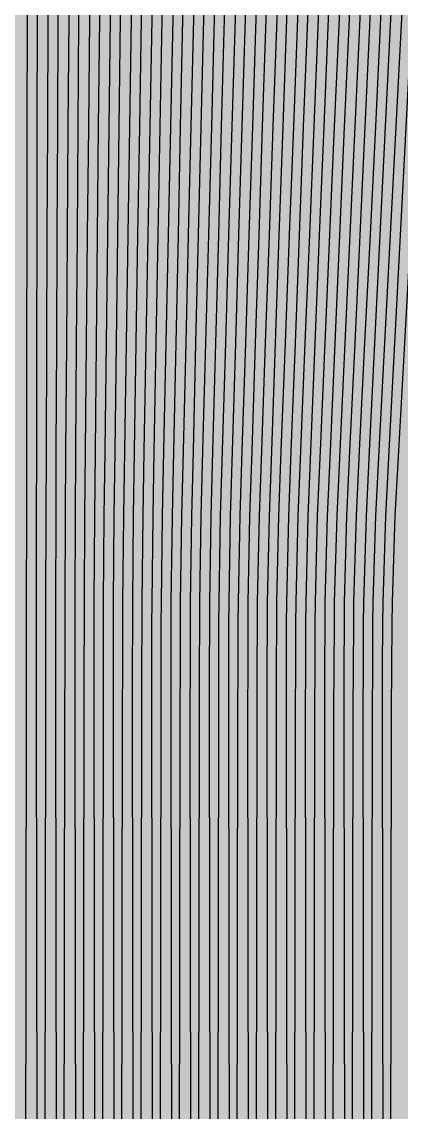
# Model space of a CAD drawing. Header units: metres. Extents: x -7231 to 10969, y -37556 to 1873.
# Drawn here: x 1869 to 1948, y -18804.6 to -18577.6 of the extents above; entities that cross this region are included whole.
import ezdxf

# ---------------------------------------------------------------- set-up
doc = ezdxf.new("R2010")
doc.units = ezdxf.units.M
for name, color, linetype in [('Metal1', 4, 'CONTINUOUS'), ('Metal2', 3, 'CONTINUOUS'), ('Polyimide', 7, 'CONTINUOUS')]:
    doc.layers.add(name, color=color, linetype=linetype)

msp = doc.modelspace()

# ---------------------------------------------------------------- hatches: boundary and pattern name
at = {"layer": 'Polyimide'}
msp.add_hatch(color=7, dxfattribs=at).paths.add_polyline_path([(4065.69, -468), (4066.67, -501.99), (4068.51, -535.99), (4071.41, -569.99), (4075.54, -603.99), (4081.04, -637.99), (4088.01, -671.99), (4096.52, -705.98), (4106.62, -739.98), (4118.33, -773.98), (4131.63, -807.98), (4146.49, -841.98), (4162.87, -875.98), (4180.68, -909.97), (4199.83, -943.97), (4220.22, -977.97), (4241.73, -1011.97), (4264.21, -1045.97), (4287.52, -1079.96), (4311.51, -1113.96), (4336.01, -1147.96), (4360.86, -1181.96), (4385.88, -1215.96), (4410.89, -1249.96), (4435.74, -1283.95), (4460.24, -1317.95), (4484.23, -1351.95), (4507.54, -1385.95), (4530.02, -1419.95), (4551.53, -1453.94), (4571.92, -1487.94), (4591.07, -1521.94), (4608.88, -1555.94), (4625.26, -1589.94), (4640.12, -1623.94), (4653.42, -1657.93), (4665.13, -1691.93), (4675.23, -1725.93), (4683.74, -1759.93), (4690.71, -1793.93), (4696.21, -1827.93), (4700.34, -1861.92), (4703.24, -1895.92), (4705.08, -1929.92), (4706.06, -1963.92), (4706.44, -1997.92), (4706.5, -2031.91), (4706.5, -4793.02), (4709.95, -4838.39), (4720.22, -4882.71), (4737.08, -4924.98), (4760.13, -4964.2), (4788.85, -4999.49), (4822.58, -5030.03), (4860.53, -5055.12), (4901.85, -5074.18), (4901.85, -5074.18), (4970.68, -5105.23), (5034.7, -5145.26), (5092.76, -5193.54), (5143.8, -5249.19), (5186.89, -5311.2), (5221.24, -5378.44), (5246.23, -5449.69), (5261.41, -5523.66), (5266.5, -5599), (5261.41, -5674.34), (5246.23, -5748.31), (5221.24, -5819.56), (5186.89, -5886.8), (5143.8, -5948.81), (5092.76, -6004.46), (5034.7, -6052.74), (4970.68, -6092.77), (4901.85, -6123.82), (4860.53, -6142.88), (4822.58, -6167.97), (4788.85, -6198.51), (4760.13, -6233.8), (4737.08, -6273.02), (4720.22, -6315.29), (4709.95, -6359.61), (4706.5, -6404.98), (4706.5, -9221.52), (4709.95, -9266.88), (4720.22, -9311.21), (4737.08, -9353.47), (4760.13, -9392.7), (4788.85, -9427.98), (4822.58, -9458.52), (4860.53, -9483.61), (4901.85, -9502.67), (4970.68, -9533.72), (5034.7, -9573.75), (5092.76, -9622.03), (5143.8, -9677.68), (5186.89, -9739.69), (5221.24, -9806.94), (5246.23, -9878.19), (5261.41, -9952.16), (5266.5, -10027.49), (5261.41, -10102.83), (5246.23, -10176.8), (5221.24, -10248.05), (5186.89, -10315.3), (5143.8, -10377.31), (5092.76, -10432.96), (5034.7, -10481.24), (4970.68, -10521.27), (4901.85, -10552.32), (4860.53, -10571.38), (4822.58, -10596.46), (4788.85, -10627), (4760.13, -10662.29), (4737.08, -10701.52), (4720.22, -10743.78), (4709.95, -10788.1), (4706.5, -10833.47), (4706.5, -13650.01), (4709.95, -13695.38), (4720.22, -13739.7), (4737.08, -13781.96), (4760.13, -13821.19), (4788.85, -13856.48), (4822.58, -13887.02), (4860.53, -13912.11), (4901.85, -13931.17), (4970.68, -13962.22), (5034.7, -14002.25), (5092.76, -14050.53), (5143.8, -14106.18), (5186.89, -14168.19), (5221.24, -14235.43), (5246.23, -14306.68), (5261.41, -14380.65), (5266.5, -14455.99), (5261.41, -14531.33), (5246.23, -14605.29), (5221.24, -14676.55), (5186.89, -14743.79), (5143.8, -14805.8), (5092.76, -14861.45), (5034.7, -14909.73), (4970.68, -14949.76), (4901.85, -14980.81), (4860.53, -14999.87), (4822.58, -15024.96), (4788.85, -15055.5), (4760.13, -15090.79), (4737.08, -15130.01), (4720.22, -15172.27), (4709.95, -15216.6), (4706.5, -15261.97), (4706.5, -15455.99), (4720.95, -15750.04), (4764.14, -16041.26), (4835.68, -16326.84), (4934.86, -16604.04), (5060.74, -16870.18), (5212.09, -17122.7), (5387.47, -17359.17), (5585.18, -17577.31), (5803.32, -17775.02), (6039.79, -17950.4), (6292.31, -18101.75), (6558.45, -18227.63), (6835.65, -18326.81), (7121.23, -18398.34), (7412.45, -18441.54), (7706.5, -18455.99), (9969.01, -18455.99), (10047.42, -18459.84), (10125.08, -18471.36), (10201.23, -18490.44), (10275.15, -18516.89), (10346.12, -18550.45), (10413.46, -18590.81), (10476.52, -18637.58), (10534.69, -18690.3), (10587.41, -18748.47), (10634.18, -18811.53), (10674.54, -18878.87), (10708.11, -18949.84), (10734.56, -19023.76), (10753.63, -19099.92), (10765.15, -19177.58), (10769.01, -19255.99), (10769.01, -20895.8), (10730.24, -20951.41), (10694.6, -21009.08), (10662.21, -21068.63), (10633.17, -21129.89), (10607.55, -21192.66), (10585.45, -21256.74), (10566.93, -21321.96), (10552.05, -21388.09), (10540.84, -21454.95), (10533.35, -21522.33), (10529.6, -21590.02), (10529.6, -21657.81), (10533.35, -21725.5), (10540.84, -21792.87), (10552.05, -21859.73), (10566.93, -21925.87), (10585.45, -21991.08), (10607.55, -22055.17), (10633.17, -22117.94), (10662.21, -22179.19), (10694.6, -22238.74), (10730.24, -22296.41), (10769.01, -22352.03), (10769.01, -32454.24), (10728.74, -32510.49), (10691.72, -32568.92), (10658.05, -32629.35), (10627.85, -32691.58), (10601.2, -32755.42), (10578.21, -32820.67), (10558.93, -32887.1), (10543.44, -32954.52), (10531.77, -33022.71), (10523.97, -33091.44), (10520.07, -33160.51), (10520.07, -33229.69), (10523.97, -33298.75), (10531.77, -33367.49), (10543.44, -33435.67), (10558.93, -33503.09), (10578.21, -33569.53), (10601.2, -33634.77), (10627.85, -33698.61), (10658.05, -33760.85), (10691.72, -33821.28), (10728.74, -33879.71), (10769.01, -33935.96), (10769.01, -36556), (10765.15, -36634.41), (10753.63, -36712.07), (10734.56, -36788.23), (10708.11, -36862.15), (10674.54, -36933.12), (10634.18, -37000.46), (10587.41, -37063.51), (10534.69, -37121.69), (10476.52, -37174.41), (10413.46, -37221.18), (10346.12, -37261.54), (10275.15, -37295.1), (10201.23, -37321.55), (10125.08, -37340.63), (10047.42, -37352.15), (9969.01, -37356), (-6231.01, -37356), (-6309.42, -37352.15), (-6387.08, -37340.63), (-6463.23, -37321.55), (-6537.15, -37295.1), (-6608.12, -37261.54), (-6675.46, -37221.18), (-6738.52, -37174.41), (-6796.69, -37121.69), (-6849.41, -37063.51), (-6896.18, -37000.46), (-6936.54, -36933.12), (-6970.11, -36862.15), (-6996.56, -36788.23), (-7015.63, -36712.07), (-7027.15, -36634.41), (-7031.01, -36556), (-7031.01, -33936), (-6990.74, -33879.75), (-6953.7, -33821.31), (-6920.03, -33760.88), (-6889.82, -33698.64), (-6863.18, -33634.8), (-6840.18, -33569.55), (-6820.9, -33503.11), (-6805.4, -33435.69), (-6793.74, -33367.49), (-6785.94, -33298.75), (-6782.03, -33229.68), (-6782.03, -33160.5), (-6785.94, -33091.43), (-6793.74, -33022.69), (-6805.4, -32954.5), (-6820.9, -32887.07), (-6840.18, -32820.63), (-6863.18, -32755.39), (-6889.82, -32691.54), (-6920.03, -32629.3), (-6953.7, -32568.87), (-6990.74, -32510.43), (-7031.01, -32454.18), (-7031.01, -22364.83), (-6990.74, -22308.58), (-6953.7, -22250.14), (-6920.03, -22189.71), (-6889.82, -22127.47), (-6863.18, -22063.62), (-6840.18, -21998.38), (-6820.9, -21931.94), (-6805.4, -21864.51), (-6793.74, -21796.32), (-6785.94, -21727.58), (-6782.03, -21658.51), (-6782.03, -21589.33), (-6785.94, -21520.26), (-6793.74, -21451.52), (-6805.4, -21383.32), (-6820.9, -21315.9), (-6840.18, -21249.46), (-6863.18, -21184.21), (-6889.82, -21120.37), (-6920.03, -21058.13), (-6953.7, -20997.7), (-6990.74, -20939.26), (-7031.01, -20883.01), (-7031.01, -19255.99), (-7027.15, -19177.58), (-7015.63, -19099.92), (-6996.56, -19023.76), (-6970.11, -18949.84), (-6936.54, -18878.87), (-6896.18, -18811.53), (-6849.41, -18748.47), (-6796.69, -18690.3), (-6738.52, -18637.58), (-6675.46, -18590.81), (-6608.12, -18550.45), (-6537.15, -18516.89), (-6463.23, -18490.44), (-6387.08, -18471.36), (-6309.42, -18459.84), (-6231.01, -18455.99), (-3968.5, -18455.99), (-3674.45, -18441.54), (-3383.23, -18398.34), (-3097.65, -18326.81), (-2820.45, -18227.63), (-2554.31, -18101.75), (-2301.79, -17950.4), (-2065.32, -17775.02), (-1847.18, -17577.31), (-1649.47, -17359.17), (-1474.09, -17122.7), (-1322.74, -16870.18), (-1196.86, -16604.04), (-1097.68, -16326.84), (-1026.14, -16041.26), (-982.95, -15750.04), (-968.5, -15455.99), (-968.5, -15261.97), (-971.95, -15216.6), (-982.22, -15172.27), (-999.08, -15130.01), (-1022.13, -15090.79), (-1050.85, -15055.5), (-1084.58, -15024.96), (-1122.53, -14999.87), (-1163.85, -14980.81), (-1232.68, -14949.76), (-1296.7, -14909.73), (-1354.76, -14861.45), (-1405.8, -14805.8), (-1448.89, -14743.79), (-1483.24, -14676.55), (-1508.23, -14605.29), (-1523.41, -14531.33), (-1528.5, -14455.99), (-1523.41, -14380.65), (-1508.23, -14306.68), (-1483.24, -14235.43), (-1448.89, -14168.19), (-1405.8, -14106.18), (-1354.76, -14050.53), (-1296.7, -14002.25), (-1232.68, -13962.22), (-1163.85, -13931.17), (-1122.53, -13912.11), (-1084.58, -13887.02), (-1050.85, -13856.48), (-1022.13, -13821.19), (-999.08, -13781.96), (-982.22, -13739.7), (-971.95, -13695.38), (-968.5, -13650.01), (-968.5, -12309.64), (-971.95, -12264.27), (-982.22, -12219.94), (-999.08, -12177.68), (-1022.13, -12138.46), (-1050.85, -12103.17), (-1084.58, -12072.63), (-1122.53, -12047.54), (-1163.85, -12028.48), (-1232.68, -11997.43), (-1296.7, -11957.4), (-1354.76, -11909.12), (-1405.8, -11853.47), (-1448.89, -11791.46), (-1483.24, -11724.22), (-1508.23, -11652.96), (-1523.41, -11579), (-1528.5, -11503.66), (-1523.41, -11428.32), (-1508.23, -11354.35), (-1483.24, -11283.1), (-1448.89, -11215.86), (-1405.8, -11153.85), (-1354.76, -11098.2), (-1296.7, -11049.92), (-1232.68, -11009.89), (-1163.85, -10978.84), (-1122.53, -10959.78), (-1084.58, -10934.69), (-1050.85, -10904.15), (-1022.13, -10868.86), (-999.08, -10829.63), (-982.22, -10787.37), (-971.95, -10743.05), (-968.5, -10697.68), (-968.5, -9357.31), (-971.95, -9311.94), (-982.22, -9267.62), (-999.08, -9225.35), (-1022.13, -9186.13), (-1050.85, -9150.84), (-1084.58, -9120.3), (-1122.53, -9095.21), (-1163.85, -9076.15), (-1163.85, -9076.15), (-1232.68, -9045.1), (-1296.7, -9005.07), (-1354.76, -8956.79), (-1405.8, -8901.14), (-1448.89, -8839.13), (-1483.24, -8771.89), (-1508.23, -8700.64), (-1523.41, -8626.67), (-1528.5, -8551.33), (-1523.41, -8475.99), (-1508.23, -8402.02), (-1483.24, -8330.77), (-1448.89, -8263.53), (-1405.8, -8201.52), (-1354.76, -8145.87), (-1296.7, -8097.59), (-1232.68, -8057.56), (-1163.85, -8026.51), (-1163.85, -8026.51), (-1122.53, -8007.45), (-1084.58, -7982.36), (-1050.85, -7951.82), (-1022.13, -7916.53), (-999.08, -7877.31), (-982.22, -7835.04), (-971.95, -7790.72), (-968.5, -7745.35), (-968.5, -6404.98), (-971.95, -6359.61), (-982.22, -6315.29), (-999.08, -6273.02), (-1022.13, -6233.8), (-1050.85, -6198.51), (-1084.58, -6167.97), (-1122.53, -6142.88), (-1163.85, -6123.82), (-1163.85, -6123.82), (-1232.68, -6092.77), (-1296.7, -6052.74), (-1354.76, -6004.46), (-1405.8, -5948.81), (-1448.89, -5886.8), (-1483.24, -5819.56), (-1508.23, -5748.31), (-1523.41, -5674.34), (-1528.5, -5599), (-1523.41, -5523.66), (-1508.23, -5449.69), (-1483.24, -5378.44), (-1448.89, -5311.2), (-1405.8, -5249.19), (-1354.76, -5193.54), (-1296.7, -5145.26), (-1232.68, -5105.23), (-1163.85, -5074.18), (-1163.85, -5074.18), (-1122.53, -5055.12), (-1084.58, -5030.03), (-1050.85, -4999.49), (-1022.13, -4964.2), (-999.08, -4924.98), (-982.22, -4882.71), (-971.95, -4838.39), (-968.5, -4793.02), (-968.5, -2031.91), (-968.44, -1997.92), (-968.06, -1963.92), (-967.05, -1929.92), (-965.18, -1895.92), (-962.22, -1861.92), (-958.01, -1827.93), (-952.41, -1793.93), (-945.31, -1759.93), (-936.64, -1725.93), (-926.35, -1691.93), (-914.43, -1657.93), (-900.88, -1623.94), (-885.74, -1589.94), (-869.05, -1555.94), (-850.91, -1521.94), (-831.4, -1487.94), (-810.63, -1453.94), (-788.72, -1419.95), (-765.82, -1385.95), (-742.07, -1351.95), (-717.63, -1317.95), (-692.67, -1283.95), (-667.36, -1249.96), (-641.88, -1215.96), (-616.39, -1181.96), (-591.08, -1147.96), (-566.12, -1113.96), (-541.68, -1079.96), (-517.93, -1045.97), (-495.03, -1011.97), (-473.12, -977.97), (-452.35, -943.97), (-432.84, -909.97), (-414.7, -875.98), (-398.01, -841.98), (-382.87, -807.98), (-369.32, -773.98), (-357.4, -739.98), (-347.11, -705.98), (-338.44, -671.99), (-331.34, -637.99), (-325.74, -603.99), (-321.53, -569.99), (-318.57, -535.99), (-316.7, -501.99), (-315.69, -468), (-315.31, -434), (-315.25, -400), (-315.25, 401), (-315.25, 451), (-315.25, 1644), (-270.25, 1644), (-270.03, 1637.13), (-269.35, 1630.29), (-268.23, 1623.52), (-266.67, 1616.82), (-264.68, 1610.25), (-262.26, 1603.82), (-259.42, 1597.56), (-256.18, 1591.5), (-252.55, 1585.67), (-248.55, 1580.08), (-244.19, 1574.77), (-239.5, 1569.75), (-234.48, 1565.06), (-229.17, 1560.7), (-223.58, 1556.7), (-217.75, 1553.07), (-211.69, 1549.83), (-205.43, 1546.99), (-199, 1544.57), (-192.43, 1542.58), (-185.73, 1541.02), (-178.96, 1539.9), (-172.12, 1539.22), (-165.25, 1539), (-158.38, 1539.22), (-151.54, 1539.9), (-144.77, 1541.02), (-138.07, 1542.58), (-131.5, 1544.57), (-125.07, 1546.99), (-118.81, 1549.83), (-112.75, 1553.07), (-106.92, 1556.7), (-101.33, 1560.7), (-96.02, 1565.06), (-91, 1569.75), (-86.31, 1574.77), (-81.95, 1580.08), (-77.95, 1585.67), (-74.32, 1591.5), (-71.08, 1597.56), (-68.24, 1603.82), (-65.82, 1610.25), (-63.83, 1616.82), (-62.27, 1623.52), (-61.15, 1630.29), (-60.47, 1637.13), (-60.25, 1644), (1853, 1644), (1853, 1573), (3815.25, 1573), (3815.46, 1579.54), (3816.11, 1586.05), (3817.17, 1592.51), (3818.66, 1598.88), (3820.56, 1605.14), (3822.86, 1611.27), (3825.56, 1617.23), (3828.65, 1623), (3832.1, 1628.56), (3835.91, 1633.88), (3840.07, 1638.93), (3844.54, 1643.71), (3849.32, 1648.18), (3854.37, 1652.34), (3859.69, 1656.15), (3865.25, 1659.6), (3871.02, 1662.69), (3876.98, 1665.39), (3883.11, 1667.69), (3889.37, 1669.59), (3895.74, 1671.08), (3902.2, 1672.14), (3908.71, 1672.79), (3915.25, 1673), (3921.79, 1672.79), (3928.3, 1672.14), (3934.76, 1671.08), (3941.13, 1669.59), (3947.39, 1667.69), (3953.52, 1665.39), (3959.48, 1662.69), (3965.25, 1659.6), (3970.81, 1656.15), (3976.13, 1652.34), (3981.18, 1648.18), (3985.96, 1643.71), (3990.43, 1638.93), (3994.59, 1633.88), (3998.4, 1628.56), (4001.85, 1623), (4004.94, 1617.23), (4007.64, 1611.27), (4009.94, 1605.14), (4011.84, 1598.88), (4013.33, 1592.51), (4014.39, 1586.05), (4015.04, 1579.54), (4015.25, 1573), (4065.25, 1573), (4065.25, 451), (4065.25, 401), (4065.25, -400), (4065.31, -434), (4065.69, -468)])

# ---------------------------------------------------------------- linework, layer by layer
at = {"layer": 'Metal1'}
for points in [[(1869.25, -19211.95), (1869.99, -18720.95), (1870, -18711.95), (1870, -18702.95), (1870, -18698.45), (1870.02, -18680.45), (1870.04, -18666.94), (1870.07, -18644.44), (1870.1, -18621.94), (1870.13, -18599.44), (1870.17, -18576.94), (1870.2, -18554.44), (1870.23, -18531.94), (1870.26, -18509.44), (1870.29, -18486.94), (1870.32, -18464.44), (1870.36, -18441.94), (1870.39, -18419.44), (1870.42, -18396.94), (1870.45, -18374.44), (1870.48, -18351.94), (1870.51, -18329.43)], [(1872.51, -18329.44), (1872.48, -18351.94), (1872.45, -18374.44), (1872.42, -18396.94), (1872.39, -18419.44), (1872.36, -18441.94), (1872.32, -18464.44), (1872.29, -18486.94), (1872.26, -18509.44), (1872.23, -18531.94), (1872.2, -18554.44), (1872.17, -18576.94), (1872.13, -18599.45), (1872.1, -18621.95), (1872.07, -18644.45), (1872.04, -18666.95), (1872.02, -18680.45), (1872, -18698.45), (1872, -18702.95), (1872, -18711.95), (1872.01, -18720.95), (1872.75, -19211.95)], [(1877.25, -19211.95), (1877.99, -18720.95), (1878.01, -18711.95), (1878.01, -18702.95), (1878.02, -18698.44), (1878.09, -18680.44), (1878.19, -18666.94), (1878.35, -18644.44), (1878.51, -18621.94), (1878.67, -18599.44), (1878.83, -18576.94), (1878.98, -18554.44), (1879.14, -18531.93), (1879.3, -18509.43), (1879.46, -18486.93), (1879.62, -18464.43), (1879.78, -18441.93), (1879.94, -18419.43), (1880.1, -18396.93), (1880.26, -18374.43), (1880.41, -18351.93), (1880.57, -18329.43)], [(1882.57, -18329.44), (1882.41, -18351.94), (1882.26, -18374.44), (1882.1, -18396.94), (1881.94, -18419.45), (1881.78, -18441.95), (1881.62, -18464.45), (1881.46, -18486.95), (1881.3, -18509.45), (1881.14, -18531.95), (1880.98, -18554.45), (1880.83, -18576.95), (1880.67, -18599.45), (1880.51, -18621.95), (1880.35, -18644.45), (1880.19, -18666.95), (1880.09, -18680.45), (1880.02, -18698.45), (1880.01, -18702.95), (1880.01, -18711.95), (1880.01, -18720.95), (1880.75, -19211.95)], [(1885.25, -19211.95), (1885.99, -18720.95), (1886.01, -18711.95), (1886.02, -18702.95), (1886.03, -18698.44), (1886.17, -18680.44), (1886.34, -18666.93), (1886.63, -18644.43), (1886.91, -18621.93), (1887.2, -18599.43), (1887.49, -18576.93), (1887.77, -18554.43), (1888.06, -18531.93), (1888.34, -18509.43), (1888.63, -18486.93), (1888.92, -18464.43), (1889.2, -18441.93), (1889.49, -18419.43), (1889.77, -18396.93), (1890.06, -18374.42), (1890.35, -18351.92), (1890.63, -18329.42)], [(1892.63, -18329.45), (1892.35, -18351.95), (1892.06, -18374.45), (1891.77, -18396.95), (1891.49, -18419.45), (1891.2, -18441.95), (1890.92, -18464.45), (1890.63, -18486.95), (1890.34, -18509.45), (1890.06, -18531.95), (1889.77, -18554.46), (1889.49, -18576.96), (1889.2, -18599.46), (1888.91, -18621.96), (1888.63, -18644.46), (1888.34, -18666.96), (1888.17, -18680.46), (1888.03, -18698.45), (1888.02, -18702.95), (1888.01, -18711.95), (1888.01, -18720.95), (1888.75, -19211.95)], [(1893.25, -19211.95), (1893.99, -18720.95), (1894.02, -18711.95), (1894.03, -18702.94), (1894.05, -18698.44), (1894.25, -18680.43), (1894.49, -18666.93), (1894.91, -18644.43), (1895.32, -18621.93), (1895.73, -18599.43), (1896.15, -18576.92), (1896.56, -18554.42), (1896.97, -18531.92), (1897.39, -18509.42), (1897.8, -18486.92), (1898.21, -18464.42), (1898.63, -18441.92), (1899.04, -18419.42), (1899.45, -18396.92), (1899.87, -18374.42), (1900.28, -18351.92), (1900.69, -18329.42)], [(1902.69, -18329.45), (1902.28, -18351.95), (1901.86, -18374.46), (1901.45, -18396.96), (1901.04, -18419.46), (1900.63, -18441.96), (1900.21, -18464.46), (1899.8, -18486.96), (1899.39, -18509.46), (1898.97, -18531.96), (1898.56, -18554.46), (1898.15, -18576.96), (1897.73, -18599.46), (1897.32, -18621.96), (1896.91, -18644.46), (1896.49, -18666.96), (1896.25, -18680.46), (1896.05, -18698.45), (1896.03, -18702.95), (1896.02, -18711.95), (1896.01, -18720.95), (1896.75, -19211.95)], [(1901.25, -19211.95), (1901.99, -18720.95), (1902.02, -18711.95), (1902.04, -18702.94), (1902.06, -18698.44), (1902.32, -18680.43), (1902.65, -18666.92), (1903.19, -18644.42), (1903.73, -18621.92), (1904.27, -18599.42), (1904.81, -18576.92), (1905.35, -18554.42), (1905.89, -18531.92), (1906.43, -18509.42), (1906.97, -18486.92), (1907.51, -18464.42), (1908.05, -18441.92), (1908.59, -18419.41), (1909.13, -18396.91), (1909.67, -18374.41), (1910.21, -18351.91), (1910.75, -18329.41)], [(1912.75, -18329.46), (1912.21, -18351.96), (1911.67, -18374.46), (1911.13, -18396.96), (1910.59, -18419.46), (1910.05, -18441.96), (1909.51, -18464.46), (1908.97, -18486.96), (1908.43, -18509.47), (1907.89, -18531.97), (1907.35, -18554.47), (1906.81, -18576.97), (1906.27, -18599.47), (1905.73, -18621.97), (1905.19, -18644.47), (1904.65, -18666.97), (1904.32, -18680.47), (1904.06, -18698.46), (1904.04, -18702.95), (1904.02, -18711.95), (1904.01, -18720.95), (1904.75, -19211.95)], [(1909.25, -19211.95), (1909.99, -18720.95), (1910.03, -18711.94), (1910.05, -18702.94), (1910.08, -18698.44), (1910.4, -18680.43), (1910.8, -18666.92), (1911.47, -18644.42), (1912.13, -18621.91), (1912.8, -18599.41), (1913.47, -18576.91), (1914.14, -18554.41), (1914.8, -18531.91), (1915.47, -18509.41), (1916.14, -18486.91), (1916.81, -18464.41), (1917.47, -18441.91), (1918.14, -18419.41), (1918.81, -18396.91), (1919.47, -18374.41), (1920.14, -18351.91), (1920.81, -18329.41)], [(1922.81, -18329.47), (1922.14, -18351.97), (1921.47, -18374.47), (1920.81, -18396.97), (1920.14, -18419.47), (1919.47, -18441.97), (1918.8, -18464.47), (1918.14, -18486.97), (1917.47, -18509.47), (1916.8, -18531.97), (1916.13, -18554.47), (1915.47, -18576.97), (1914.8, -18599.47), (1914.13, -18621.97), (1913.46, -18644.47), (1912.8, -18666.98), (1912.4, -18680.47), (1912.08, -18698.46), (1912.05, -18702.95), (1912.03, -18711.95), (1912.01, -18720.95), (1912.75, -19211.95)], [(1917.25, -19211.95), (1917.99, -18720.95), (1918.03, -18711.94), (1918.06, -18702.94), (1918.09, -18698.43), (1918.47, -18680.42), (1918.95, -18666.91), (1919.74, -18644.41), (1920.54, -18621.91), (1921.33, -18599.41), (1922.13, -18576.91), (1922.92, -18554.41), (1923.72, -18531.91), (1924.51, -18509.41), (1925.31, -18486.91), (1926.1, -18464.4), (1926.9, -18441.9), (1927.69, -18419.4), (1928.49, -18396.9), (1929.28, -18374.4), (1930.07, -18351.9), (1930.87, -18329.4)], [(1932.87, -18329.47), (1932.07, -18351.97), (1931.28, -18374.47), (1930.48, -18396.97), (1929.69, -18419.47), (1928.89, -18441.97), (1928.1, -18464.48), (1927.31, -18486.98), (1926.51, -18509.48), (1925.72, -18531.98), (1924.92, -18554.48), (1924.13, -18576.98), (1923.33, -18599.48), (1922.54, -18621.98), (1921.74, -18644.48), (1920.95, -18666.98), (1920.47, -18680.48), (1920.09, -18698.46), (1920.06, -18702.95), (1920.03, -18711.95), (1920.01, -18720.95), (1920.75, -19211.95)], [(1925.25, -19211.95), (1925.99, -18720.95), (1926.04, -18711.94), (1926.07, -18702.94), (1926.11, -18698.43), (1926.55, -18680.42), (1927.1, -18666.91), (1928.02, -18644.4), (1928.95, -18621.9), (1929.87, -18599.4), (1930.79, -18576.9), (1931.71, -18554.4), (1932.63, -18531.9), (1933.55, -18509.4), (1934.48, -18486.9), (1935.4, -18464.4), (1936.32, -18441.9), (1937.24, -18419.4), (1938.16, -18396.9), (1939.08, -18374.4), (1940.01, -18351.9), (1940.93, -18329.39)], [(1942.93, -18329.48), (1942, -18351.98), (1941.08, -18374.48), (1940.16, -18396.98), (1939.24, -18419.48), (1938.32, -18441.98), (1937.4, -18464.48), (1936.47, -18486.98), (1935.55, -18509.48), (1934.63, -18531.98), (1933.71, -18554.48), (1932.79, -18576.98), (1931.87, -18599.48), (1930.94, -18621.99), (1930.02, -18644.49), (1929.1, -18666.99), (1928.55, -18680.49), (1928.11, -18698.46), (1928.07, -18702.95), (1928.04, -18711.95), (1928.01, -18720.95), (1928.75, -19211.95)], [(1933.25, -19211.95), (1933.99, -18720.95), (1934.04, -18711.94), (1934.08, -18702.94), (1934.12, -18698.43), (1934.62, -18680.42), (1935.25, -18666.9), (1936.3, -18644.4), (1937.35, -18621.9), (1938.4, -18599.4), (1939.45, -18576.9), (1940.5, -18554.4), (1941.55, -18531.9), (1942.6, -18509.39), (1943.65, -18486.89), (1944.69, -18464.39), (1945.74, -18441.89), (1946.79, -18419.39), (1947.84, -18396.89), (1948.89, -18374.39), (1949.94, -18351.89), (1950.99, -18329.39)], [(1952.98, -18329.48), (1951.94, -18351.98), (1950.89, -18374.48), (1949.84, -18396.98), (1948.79, -18419.49), (1947.74, -18441.99), (1946.69, -18464.49), (1945.64, -18486.99), (1944.59, -18509.49), (1943.55, -18531.99), (1942.5, -18554.49), (1941.45, -18576.99), (1940.4, -18599.49), (1939.35, -18621.99), (1938.3, -18644.49), (1937.25, -18666.99), (1936.62, -18680.49), (1936.12, -18698.47), (1936.08, -18702.95), (1936.04, -18711.95), (1936.01, -18720.95), (1936.75, -19211.95)], [(1941.25, -19211.95), (1941.99, -18720.95), (1942.05, -18711.94), (1942.09, -18702.94), (1942.14, -18698.43), (1942.7, -18680.42), (1943.41, -18666.89), (1944.58, -18644.39), (1945.76, -18621.89), (1946.93, -18599.39), (1948.11, -18576.89), (1949.29, -18554.39), (1950.46, -18531.89), (1951.64, -18509.39), (1952.81, -18486.89), (1953.99, -18464.39), (1955.17, -18441.89), (1956.34, -18419.39), (1957.52, -18396.89), (1958.69, -18374.38), (1959.87, -18351.88), (1961.05, -18329.38)], [(1963.04, -18329.49), (1961.87, -18351.99), (1960.69, -18374.49), (1959.52, -18396.99), (1958.34, -18419.49), (1957.16, -18441.99), (1955.99, -18464.49), (1954.81, -18486.99), (1953.64, -18509.49), (1952.46, -18531.99), (1951.28, -18554.49), (1950.11, -18577), (1948.93, -18599.5), (1947.76, -18622), (1946.58, -18644.5), (1945.4, -18667), (1944.7, -18680.5), (1944.14, -18698.47), (1944.09, -18702.95), (1944.05, -18711.95), (1944.01, -18720.95), (1944.75, -19211.95)]]:
    msp.add_lwpolyline(points, dxfattribs=at)
at = {"layer": 'Metal2'}
for points in [[(1873.25, -19211.95), (1873.99, -18720.95), (1874, -18711.95), (1874.01, -18702.95), (1874.01, -18698.45), (1874.06, -18680.44), (1874.11, -18666.94), (1874.21, -18644.44), (1874.3, -18621.94), (1874.4, -18599.44), (1874.5, -18576.94), (1874.59, -18554.44), (1874.69, -18531.94), (1874.78, -18509.44), (1874.88, -18486.94), (1874.97, -18464.44), (1875.07, -18441.93), (1875.16, -18419.43), (1875.26, -18396.93), (1875.35, -18374.43), (1875.45, -18351.93), (1875.54, -18329.43)], [(1877.54, -18329.44), (1877.45, -18351.94), (1877.35, -18374.44), (1877.26, -18396.94), (1877.16, -18419.44), (1877.07, -18441.94), (1876.97, -18464.44), (1876.88, -18486.94), (1876.78, -18509.45), (1876.69, -18531.95), (1876.59, -18554.45), (1876.5, -18576.95), (1876.4, -18599.45), (1876.3, -18621.95), (1876.21, -18644.45), (1876.11, -18666.95), (1876.06, -18680.45), (1876.01, -18698.45), (1876.01, -18702.95), (1876, -18711.95), (1876.01, -18720.95), (1876.75, -19211.95)], [(1881.25, -19211.95), (1881.99, -18720.95), (1882.01, -18711.95), (1882.02, -18702.95), (1882.03, -18698.44), (1882.13, -18680.44), (1882.27, -18666.94), (1882.49, -18644.44), (1882.71, -18621.93), (1882.93, -18599.43), (1883.16, -18576.93), (1883.38, -18554.43), (1883.6, -18531.93), (1883.82, -18509.43), (1884.05, -18486.93), (1884.27, -18464.43), (1884.49, -18441.93), (1884.71, -18419.43), (1884.94, -18396.93), (1885.16, -18374.43), (1885.38, -18351.93), (1885.6, -18329.43)], [(1887.6, -18329.45), (1887.38, -18351.95), (1887.16, -18374.45), (1886.94, -18396.95), (1886.71, -18419.45), (1886.49, -18441.95), (1886.27, -18464.45), (1886.05, -18486.95), (1885.82, -18509.45), (1885.6, -18531.95), (1885.38, -18554.45), (1885.16, -18576.95), (1884.93, -18599.45), (1884.71, -18621.95), (1884.49, -18644.46), (1884.27, -18666.96), (1884.13, -18680.45), (1884.03, -18698.45), (1884.02, -18702.95), (1884.01, -18711.95), (1884.01, -18720.95), (1884.75, -19211.95)], [(1889.25, -19211.95), (1889.99, -18720.95), (1890.01, -18711.95), (1890.03, -18702.94), (1890.04, -18698.44), (1890.21, -18680.44), (1890.42, -18666.93), (1890.77, -18644.43), (1891.12, -18621.93), (1891.47, -18599.43), (1891.82, -18576.93), (1892.17, -18554.43), (1892.52, -18531.93), (1892.87, -18509.43), (1893.21, -18486.93), (1893.56, -18464.42), (1893.91, -18441.92), (1894.26, -18419.42), (1894.61, -18396.92), (1894.96, -18374.42), (1895.31, -18351.92), (1895.66, -18329.42)], [(1897.66, -18329.45), (1897.31, -18351.95), (1896.96, -18374.45), (1896.61, -18396.95), (1896.26, -18419.45), (1895.91, -18441.95), (1895.56, -18464.46), (1895.21, -18486.96), (1894.86, -18509.46), (1894.52, -18531.96), (1894.17, -18554.46), (1893.82, -18576.96), (1893.47, -18599.46), (1893.12, -18621.96), (1892.77, -18644.46), (1892.42, -18666.96), (1892.21, -18680.46), (1892.04, -18698.45), (1892.03, -18702.95), (1892.01, -18711.95), (1892.01, -18720.95), (1892.75, -19211.95)], [(1897.25, -19211.95), (1897.99, -18720.95), (1898.02, -18711.95), (1898.04, -18702.94), (1898.06, -18698.44), (1898.28, -18680.43), (1898.57, -18666.92), (1899.05, -18644.42), (1899.52, -18621.92), (1900, -18599.42), (1900.48, -18576.92), (1900.95, -18554.42), (1901.43, -18531.92), (1901.91, -18509.42), (1902.38, -18486.92), (1902.86, -18464.42), (1903.34, -18441.92), (1903.81, -18419.42), (1904.29, -18396.92), (1904.77, -18374.42), (1905.24, -18351.92), (1905.72, -18329.41)], [(1907.72, -18329.46), (1907.24, -18351.96), (1906.77, -18374.46), (1906.29, -18396.96), (1905.81, -18419.46), (1905.34, -18441.96), (1904.86, -18464.46), (1904.38, -18486.96), (1903.91, -18509.46), (1903.43, -18531.96), (1902.95, -18554.46), (1902.48, -18576.96), (1902, -18599.47), (1901.52, -18621.97), (1901.05, -18644.47), (1900.57, -18666.97), (1900.28, -18680.47), (1900.06, -18698.46), (1900.04, -18702.95), (1900.02, -18711.95), (1900.01, -18720.95), (1900.75, -19211.95)], [(1905.25, -19211.95), (1905.99, -18720.95), (1906.02, -18711.94), (1906.05, -18702.94), (1906.07, -18698.44), (1906.36, -18680.43), (1906.72, -18666.92), (1907.33, -18644.42), (1907.93, -18621.92), (1908.53, -18599.42), (1909.14, -18576.92), (1909.74, -18554.42), (1910.35, -18531.92), (1910.95, -18509.41), (1911.55, -18486.91), (1912.16, -18464.41), (1912.76, -18441.91), (1913.36, -18419.41), (1913.97, -18396.91), (1914.57, -18374.41), (1915.18, -18351.91), (1915.78, -18329.41)], [(1917.78, -18329.46), (1917.18, -18351.96), (1916.57, -18374.46), (1915.97, -18396.96), (1915.36, -18419.47), (1914.76, -18441.97), (1914.16, -18464.47), (1913.55, -18486.97), (1912.95, -18509.47), (1912.34, -18531.97), (1911.74, -18554.47), (1911.14, -18576.97), (1910.53, -18599.47), (1909.93, -18621.97), (1909.33, -18644.47), (1908.72, -18666.97), (1908.36, -18680.47), (1908.07, -18698.46), (1908.05, -18702.95), (1908.02, -18711.95), (1908.01, -18720.95), (1908.75, -19211.95)], [(1913.25, -19211.95), (1913.99, -18720.95), (1914.03, -18711.94), (1914.06, -18702.94), (1914.09, -18698.43), (1914.44, -18680.43), (1914.87, -18666.91), (1915.61, -18644.41), (1916.34, -18621.91), (1917.07, -18599.41), (1917.8, -18576.91), (1918.53, -18554.41), (1919.26, -18531.91), (1919.99, -18509.41), (1920.72, -18486.91), (1921.45, -18464.41), (1922.18, -18441.91), (1922.92, -18419.41), (1923.65, -18396.91), (1924.38, -18374.4), (1925.11, -18351.9), (1925.84, -18329.4)], [(1927.84, -18329.47), (1927.11, -18351.97), (1926.38, -18374.47), (1925.65, -18396.97), (1924.91, -18419.47), (1924.18, -18441.97), (1923.45, -18464.47), (1922.72, -18486.97), (1921.99, -18509.47), (1921.26, -18531.97), (1920.53, -18554.48), (1919.8, -18576.98), (1919.07, -18599.48), (1918.34, -18621.98), (1917.6, -18644.48), (1916.87, -18666.98), (1916.43, -18680.48), (1916.09, -18698.46), (1916.06, -18702.95), (1916.03, -18711.95), (1916.01, -18720.95), (1916.75, -19211.95)], [(1921.25, -19211.95), (1921.99, -18720.95), (1922.03, -18711.94), (1922.07, -18702.94), (1922.1, -18698.43), (1922.51, -18680.42), (1923.03, -18666.91), (1923.88, -18644.41), (1924.74, -18621.91), (1925.6, -18599.41), (1926.46, -18576.91), (1927.32, -18554.4), (1928.18, -18531.9), (1929.03, -18509.4), (1929.89, -18486.9), (1930.75, -18464.4), (1931.61, -18441.9), (1932.47, -18419.4), (1933.32, -18396.9), (1934.18, -18374.4), (1935.04, -18351.9), (1935.9, -18329.4)], [(1937.9, -18329.47), (1937.04, -18351.97), (1936.18, -18374.48), (1935.32, -18396.98), (1934.46, -18419.48), (1933.61, -18441.98), (1932.75, -18464.48), (1931.89, -18486.98), (1931.03, -18509.48), (1930.17, -18531.98), (1929.32, -18554.48), (1928.46, -18576.98), (1927.6, -18599.48), (1926.74, -18621.98), (1925.88, -18644.48), (1925.02, -18666.98), (1924.51, -18680.48), (1924.1, -18698.46), (1924.07, -18702.95), (1924.03, -18711.95), (1924.01, -18720.95), (1924.75, -19211.95)], [(1929.25, -19211.95), (1929.99, -18720.95), (1930.04, -18711.94), (1930.08, -18702.94), (1930.12, -18698.43), (1930.59, -18680.42), (1931.18, -18666.9), (1932.16, -18644.4), (1933.15, -18621.9), (1934.13, -18599.4), (1935.12, -18576.9), (1936.1, -18554.4), (1937.09, -18531.9), (1938.08, -18509.4), (1939.06, -18486.9), (1940.05, -18464.4), (1941.03, -18441.9), (1942.02, -18419.39), (1943, -18396.89), (1943.99, -18374.39), (1944.97, -18351.89), (1945.96, -18329.39)], [(1947.96, -18329.48), (1946.97, -18351.98), (1945.99, -18374.48), (1945, -18396.98), (1944.01, -18419.48), (1943.03, -18441.98), (1942.04, -18464.48), (1941.06, -18486.98), (1940.07, -18509.48), (1939.09, -18531.99), (1938.1, -18554.49), (1937.12, -18576.99), (1936.13, -18599.49), (1935.15, -18621.99), (1934.16, -18644.49), (1933.18, -18666.99), (1932.59, -18680.49), (1932.12, -18698.46), (1932.08, -18702.95), (1932.04, -18711.95), (1932.01, -18720.95), (1932.75, -19211.95)], [(1937.25, -19211.95), (1937.99, -18720.95), (1938.04, -18711.94), (1938.09, -18702.94), (1938.13, -18698.43), (1938.66, -18680.42), (1939.33, -18666.9), (1940.44, -18644.4), (1941.56, -18621.9), (1942.67, -18599.39), (1943.78, -18576.89), (1944.89, -18554.39), (1946.01, -18531.89), (1947.12, -18509.39), (1948.23, -18486.89), (1949.34, -18464.39), (1950.45, -18441.89), (1951.57, -18419.39), (1952.68, -18396.89), (1953.79, -18374.39), (1954.9, -18351.89), (1956.02, -18329.39)], [(1958.01, -18329.49), (1956.9, -18351.99), (1955.79, -18374.49), (1954.68, -18396.99), (1953.56, -18419.49), (1952.45, -18441.99), (1951.34, -18464.49), (1950.23, -18486.99), (1949.12, -18509.49), (1948, -18531.99), (1946.89, -18554.49), (1945.78, -18576.99), (1944.67, -18599.49), (1943.55, -18621.99), (1942.44, -18644.49), (1941.33, -18667), (1940.66, -18680.5), (1940.13, -18698.47), (1940.09, -18702.95), (1940.04, -18711.95), (1940.01, -18720.95), (1940.75, -19211.95)], [(1945.25, -19211.95), (1945.99, -18720.95), (1946.05, -18711.94), (1946.1, -18702.94), (1946.15, -18698.43), (1946.74, -18680.42), (1947.48, -18666.89), (1948.72, -18644.39), (1949.96, -18621.89), (1951.2, -18599.39), (1952.44, -18576.89), (1953.68, -18554.39), (1954.92, -18531.89), (1956.16, -18509.39), (1957.4, -18486.89), (1958.64, -18464.38), (1959.88, -18441.88), (1961.12, -18419.38), (1962.36, -18396.88), (1963.6, -18374.38), (1964.84, -18351.88), (1966.08, -18329.38)]]:
    msp.add_lwpolyline(points, dxfattribs=at)

doc.saveas('drawing.dxf')
